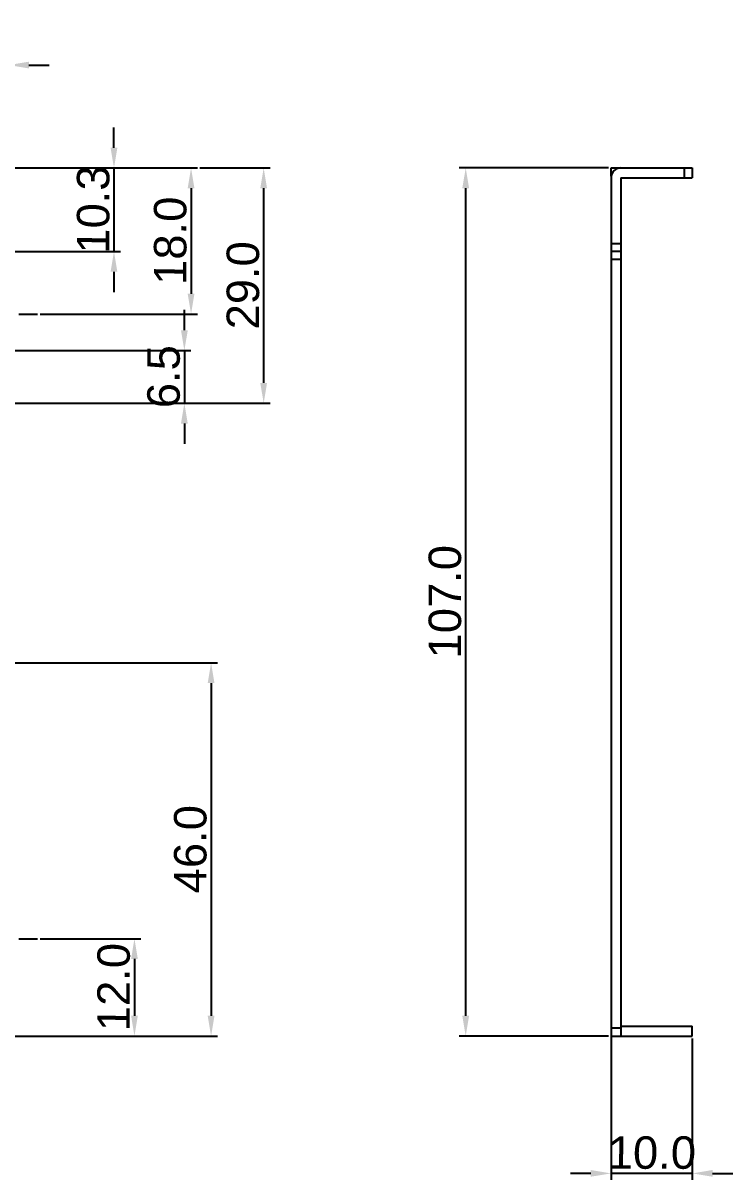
# Model space of a CAD drawing. Extents: x -425 to 6552, y -3049 to 3105.
# Drawn here: x 3478.5 to 3565.9, y -2364.9 to -2222.3 of the extents above; entities that cross this region are included whole.
import ezdxf

# ---------------------------------------------------------------- set-up
doc = ezdxf.new("R2010")
doc.units = 0
doc.header["$PDMODE"] = 3
doc.header["$PDSIZE"] = 1.5
doc.linetypes.add('CENTER', pattern=[17.8, 10.75, -2.35, 2.35, -2.35])
doc.layers.get('0').update_dxf_attribs({"linetype": 'CONTINUOUS'})
doc.layers.get('DEFPOINTS').update_dxf_attribs({"linetype": 'CONTINUOUS'})
doc.layers.add('3', color=112, linetype='CENTER')
doc.layers.add('DIM', color=1, linetype='CONTINUOUS')
doc.styles.add('OMI-1', font='arial.ttf', dxfattribs={"oblique": 1})
doc.dimstyles.new('1', dxfattribs={"dimtxt": 4, "dimasz": 2.5, "dimexe": 0.8, "dimexo": 0.3, "dimgap": 0.5, "dimtad": 1, "dimtoh": 1, "dimdec": 1, "dimzin": 0, "dimtxsty": 'OMI-1', "dimcen": 0, "dimclrd": 256, "dimclre": 256, "dimclrt": 256, "dimazin": 3, "dimtfac": 0.8, "dimtdec": 1, "dimtix": 1, "dimtmove": 0, "dimatfit": 3, "dimtolj": 1, "dimtzin": 0})

# ---------------------------------------------------------------- blocks, each defined once
blk = doc.blocks.new('*D8584')
at = {"layer": 'DEFPOINTS', "color": 0}
for p in [(3464.18, -2240.15), (3475.68, -2250.45), (3489.65, -2250.45)]:
    blk.add_point(p, dxfattribs=at)
at = {"layer": 'DIM'}
for p, q in [((3489.65, -2237.65), (3489.65, -2235.15)), ((3464.48, -2240.15), (3490.45, -2240.15)), ((3489.65, -2240.15), (3489.65, -2250.45)), ((3475.98, -2250.45), (3490.45, -2250.45)), ((3489.65, -2252.95), (3489.65, -2255.45))]:
    blk.add_line(p, q, dxfattribs=at)
for points in [[(3489.23, -2237.65), (3490.07, -2237.65), (3489.65, -2240.15)], [(3490.07, -2252.95), (3489.23, -2252.95), (3489.65, -2250.45)]]:
    blk.add_solid(points, dxfattribs=at)
at = {"layer": 'DIM', "insert": (3487.11, -2245.3), "char_height": 4, "attachment_point": 5, "rotation": 90, "style": 'OMI-1'}
blk.add_mtext('\\A1;10.3', dxfattribs=at)
blk = doc.blocks.new('*D8586')
at = {"layer": 'DEFPOINTS', "color": 0}
for p in [(3482.6, -2240.15), (3480.25, -2258.15), (3499.14, -2258.15)]:
    blk.add_point(p, dxfattribs=at)
at = {"layer": 'DIM'}
for p, q in [((3482.9, -2240.15), (3499.94, -2240.15)), ((3499.14, -2242.65), (3499.14, -2255.65)), ((3480.55, -2258.15), (3499.94, -2258.15))]:
    blk.add_line(p, q, dxfattribs=at)
for points in [[(3499.56, -2242.65), (3498.73, -2242.65), (3499.14, -2240.15)], [(3498.73, -2255.65), (3499.56, -2255.65), (3499.14, -2258.15)]]:
    blk.add_solid(points, dxfattribs=at)
at = {"layer": 'DIM', "insert": (3496.6, -2249.15), "char_height": 4, "attachment_point": 5, "rotation": 90, "style": 'OMI-1'}
blk.add_mtext('\\A1;18.0', dxfattribs=at)
blk = doc.blocks.new('*D8588')
at = {"layer": 'DEFPOINTS', "color": 0}
for p in [(3476.68, -2227.46), (3476.68, -2228.8), (3470.18, -2248.09)]:
    blk.add_point(p, dxfattribs=at)
at = {"layer": 'DIM'}
for p, q in [((3470.18, -2247.79), (3470.18, -2226.66)), ((3476.68, -2228.5), (3476.68, -2226.66)), ((3467.68, -2227.46), (3465.18, -2227.46)), ((3470.18, -2227.46), (3476.68, -2227.46)), ((3479.18, -2227.46), (3481.68, -2227.46))]:
    blk.add_line(p, q, dxfattribs=at)
for points in [[(3467.68, -2227.88), (3467.68, -2227.05), (3470.18, -2227.46)], [(3479.18, -2227.05), (3479.18, -2227.88), (3476.68, -2227.46)]]:
    blk.add_solid(points, dxfattribs=at)
at = {"layer": 'DIM', "insert": (3473.43, -2224.92), "char_height": 4, "attachment_point": 5, "style": 'OMI-1'}
blk.add_mtext('\\A1;6.5', dxfattribs=at)
blk = doc.blocks.new('*D8601')
at = {"layer": 'DEFPOINTS', "color": 0}
for p in [(3499.94, -2240.15), (3508.09, -2240.15), (3463.79, -2269.15)]:
    blk.add_point(p, dxfattribs=at)
at = {"layer": 'DIM'}
for p, q in [((3500.24, -2240.15), (3508.89, -2240.15)), ((3508.09, -2266.65), (3508.09, -2242.65)), ((3464.09, -2269.15), (3508.89, -2269.15))]:
    blk.add_line(p, q, dxfattribs=at)
for points in [[(3508.5, -2242.65), (3507.67, -2242.65), (3508.09, -2240.15)], [(3507.67, -2266.65), (3508.5, -2266.65), (3508.09, -2269.15)]]:
    blk.add_solid(points, dxfattribs=at)
at = {"layer": 'DIM', "insert": (3505.55, -2254.65), "char_height": 4, "attachment_point": 5, "rotation": 90, "style": 'OMI-1'}
blk.add_mtext('\\A1;29.0', dxfattribs=at)
blk = doc.blocks.new('*D8602')
at = {"layer": 'DEFPOINTS', "color": 0}
for p in [(3463.79, -2262.65), (3484.13, -2269.15), (3498.32, -2269.15)]:
    blk.add_point(p, dxfattribs=at)
at = {"layer": 'DIM'}
for p, q in [((3498.32, -2260.15), (3498.32, -2257.65)), ((3464.09, -2262.65), (3499.12, -2262.65)), ((3498.32, -2262.65), (3498.32, -2269.15)), ((3484.43, -2269.15), (3499.12, -2269.15)), ((3498.32, -2271.65), (3498.32, -2274.15))]:
    blk.add_line(p, q, dxfattribs=at)
for points in [[(3497.9, -2260.15), (3498.74, -2260.15), (3498.32, -2262.65)], [(3498.74, -2271.65), (3497.9, -2271.65), (3498.32, -2269.15)]]:
    blk.add_solid(points, dxfattribs=at)
at = {"layer": 'DIM', "insert": (3495.78, -2265.9), "char_height": 4, "attachment_point": 5, "rotation": 90, "style": 'OMI-1'}
blk.add_mtext('\\A1;6.5', dxfattribs=at)
blk = doc.blocks.new('*D8609')
at = {"layer": 'DEFPOINTS', "color": 0}
for p in [(3532.97, -2240.15), (3550.87, -2240.15), (3550.87, -2347.15)]:
    blk.add_point(p, dxfattribs=at)
at = {"layer": 'DIM'}
for p, q in [((3550.57, -2240.15), (3532.17, -2240.15)), ((3532.97, -2344.65), (3532.97, -2242.65)), ((3550.57, -2347.15), (3532.17, -2347.15))]:
    blk.add_line(p, q, dxfattribs=at)
for points in [[(3533.39, -2242.65), (3532.55, -2242.65), (3532.97, -2240.15)], [(3532.55, -2344.65), (3533.39, -2344.65), (3532.97, -2347.15)]]:
    blk.add_solid(points, dxfattribs=at)
at = {"layer": 'DIM', "insert": (3530.43, -2293.65), "char_height": 4, "attachment_point": 5, "rotation": 90, "style": 'OMI-1'}
blk.add_mtext('\\A1;107.0', dxfattribs=at)
blk = doc.blocks.new('*D8610')
at = {"layer": 'DEFPOINTS', "color": 0}
for p in [(3550.87, -2346.15), (3560.87, -2347.15), (3550.87, -2364.08)]:
    blk.add_point(p, dxfattribs=at)
at = {"layer": 'DIM'}
for p, q in [((3550.87, -2346.45), (3550.87, -2364.88)), ((3560.87, -2347.45), (3560.87, -2364.88)), ((3548.37, -2364.08), (3545.87, -2364.08)), ((3560.87, -2364.08), (3550.87, -2364.08)), ((3563.37, -2364.08), (3565.87, -2364.08))]:
    blk.add_line(p, q, dxfattribs=at)
for points in [[(3548.37, -2364.49), (3548.37, -2363.66), (3550.87, -2364.08)], [(3563.37, -2363.66), (3563.37, -2364.49), (3560.87, -2364.08)]]:
    blk.add_solid(points, dxfattribs=at)
at = {"layer": 'DIM', "insert": (3555.87, -2361.54), "char_height": 4, "attachment_point": 5, "style": 'OMI-1'}
blk.add_mtext('\\A1;10.0', dxfattribs=at)
blk = doc.blocks.new('*D8614')
at = {"layer": 'DEFPOINTS', "color": 0}
for p in [(3451.5, -2301.15), (3475.68, -2347.15), (3501.61, -2347.15)]:
    blk.add_point(p, dxfattribs=at)
at = {"layer": 'DIM'}
for p, q in [((3451.8, -2301.15), (3502.41, -2301.15)), ((3501.61, -2303.65), (3501.61, -2344.65)), ((3475.98, -2347.15), (3502.41, -2347.15))]:
    blk.add_line(p, q, dxfattribs=at)
for points in [[(3502.03, -2303.65), (3501.19, -2303.65), (3501.61, -2301.15)], [(3501.19, -2344.65), (3502.03, -2344.65), (3501.61, -2347.15)]]:
    blk.add_solid(points, dxfattribs=at)
at = {"layer": 'DIM', "insert": (3499.07, -2324.15), "char_height": 4, "attachment_point": 5, "rotation": 90, "style": 'OMI-1'}
blk.add_mtext('\\A1;46.0', dxfattribs=at)
blk = doc.blocks.new('*D8615')
at = {"layer": 'DEFPOINTS', "color": 0}
for p in [(3480.25, -2335.15), (3489.2, -2347.15), (3492.17, -2347.15)]:
    blk.add_point(p, dxfattribs=at)
at = {"layer": 'DIM'}
for p, q in [((3480.55, -2335.15), (3492.97, -2335.15)), ((3492.17, -2337.65), (3492.17, -2344.65)), ((3489.5, -2347.15), (3492.97, -2347.15))]:
    blk.add_line(p, q, dxfattribs=at)
for points in [[(3492.59, -2337.65), (3491.76, -2337.65), (3492.17, -2335.15)], [(3491.76, -2344.65), (3492.59, -2344.65), (3492.17, -2347.15)]]:
    blk.add_solid(points, dxfattribs=at)
at = {"layer": 'DIM', "insert": (3489.63, -2341.15), "char_height": 4, "attachment_point": 5, "rotation": 90, "style": 'OMI-1'}
blk.add_mtext('\\A1;12.0', dxfattribs=at)

msp = doc.modelspace()

# ---------------------------------------------------------------- linework, layer by layer
at = {"color": 7, "linetype": 'CONTINUOUS'}
for p, q in [((3550.87, -2241.15), (3550.87, -2240.15)), ((3550.87, -2240.15), (3560.87, -2240.15)), ((3550.87, -2241.35), (3550.87, -2347.15)), ((3552.07, -2241.35), (3552.07, -2347.15)), ((3552.07, -2241.35), (3560.87, -2241.35)), ((3559.87, -2240.15), (3559.87, -2241.35)), ((3560.87, -2240.15), (3560.87, -2241.35)), ((3550.87, -2249.45), (3552.07, -2249.45)), ((3552.07, -2250.45), (3550.87, -2250.45)), ((3552.07, -2251.45), (3550.87, -2251.45)), ((3550.87, -2346.15), (3552.07, -2346.15)), ((3552.07, -2345.95), (3560.87, -2345.95)), ((3560.87, -2347.15), (3560.87, -2345.95)), ((3550.87, -2347.15), (3560.87, -2347.15))]:
    msp.add_line(p, q, dxfattribs=at)
msp.add_arc((3552.07, -2241.35), 1.2, 90, 180, dxfattribs=at)
at = {"layer": '3', "linetype": 'CENTER', "ltscale": 0.5}
for p, q in [((3460.12, -2258.15), (3480.25, -2258.15)), ((3460.12, -2335.15), (3480.25, -2335.15))]:
    msp.add_line(p, q, dxfattribs=at)

# ---------------------------------------------------------------- dimensions: what is measured, and where the dimension line sits
at = {"layer": 'DIM'}
for base, p1, p2, picture, middle in [((3476.68, -2227.46), (3470.18, -2248.09), (3476.68, -2228.8), '*D8588', (3473.43, -2224.92)), ((3550.87, -2364.08), (3560.87, -2347.15), (3550.87, -2346.15), '*D8610', (3555.87, -2361.54))]:
    dim = msp.add_linear_dim(base=base, p1=p1, p2=p2, dimstyle='1', dxfattribs=at)
    dim.commit()
    dim.dimension.update_dxf_attribs({"geometry": picture, "text_midpoint": middle})
for base, p1, p2, picture, middle in [((3489.65, -2250.45), (3464.18, -2240.15), (3475.68, -2250.45), '*D8584', (3487.11, -2245.3)), ((3508.09, -2240.15), (3463.79, -2269.15), (3499.94, -2240.15), '*D8601', (3505.55, -2254.65)), ((3499.14, -2258.15), (3482.6, -2240.15), (3480.25, -2258.15), '*D8586', (3496.6, -2249.15)), ((3532.97, -2240.15), (3550.87, -2347.15), (3550.87, -2240.15), '*D8609', (3530.43, -2293.65)), ((3498.32, -2269.15), (3463.79, -2262.65), (3484.13, -2269.15), '*D8602', (3495.78, -2265.9)), ((3501.61, -2347.15), (3451.5, -2301.15), (3475.68, -2347.15), '*D8614', (3499.07, -2324.15)), ((3492.17, -2347.15), (3480.25, -2335.15), (3489.2, -2347.15), '*D8615', (3489.63, -2341.15))]:
    dim = msp.add_linear_dim(base=base, p1=p1, p2=p2, angle=90, dimstyle='1', dxfattribs=at)
    dim.commit()
    dim.dimension.update_dxf_attribs({"geometry": picture, "text_midpoint": middle})

doc.saveas('drawing.dxf')
